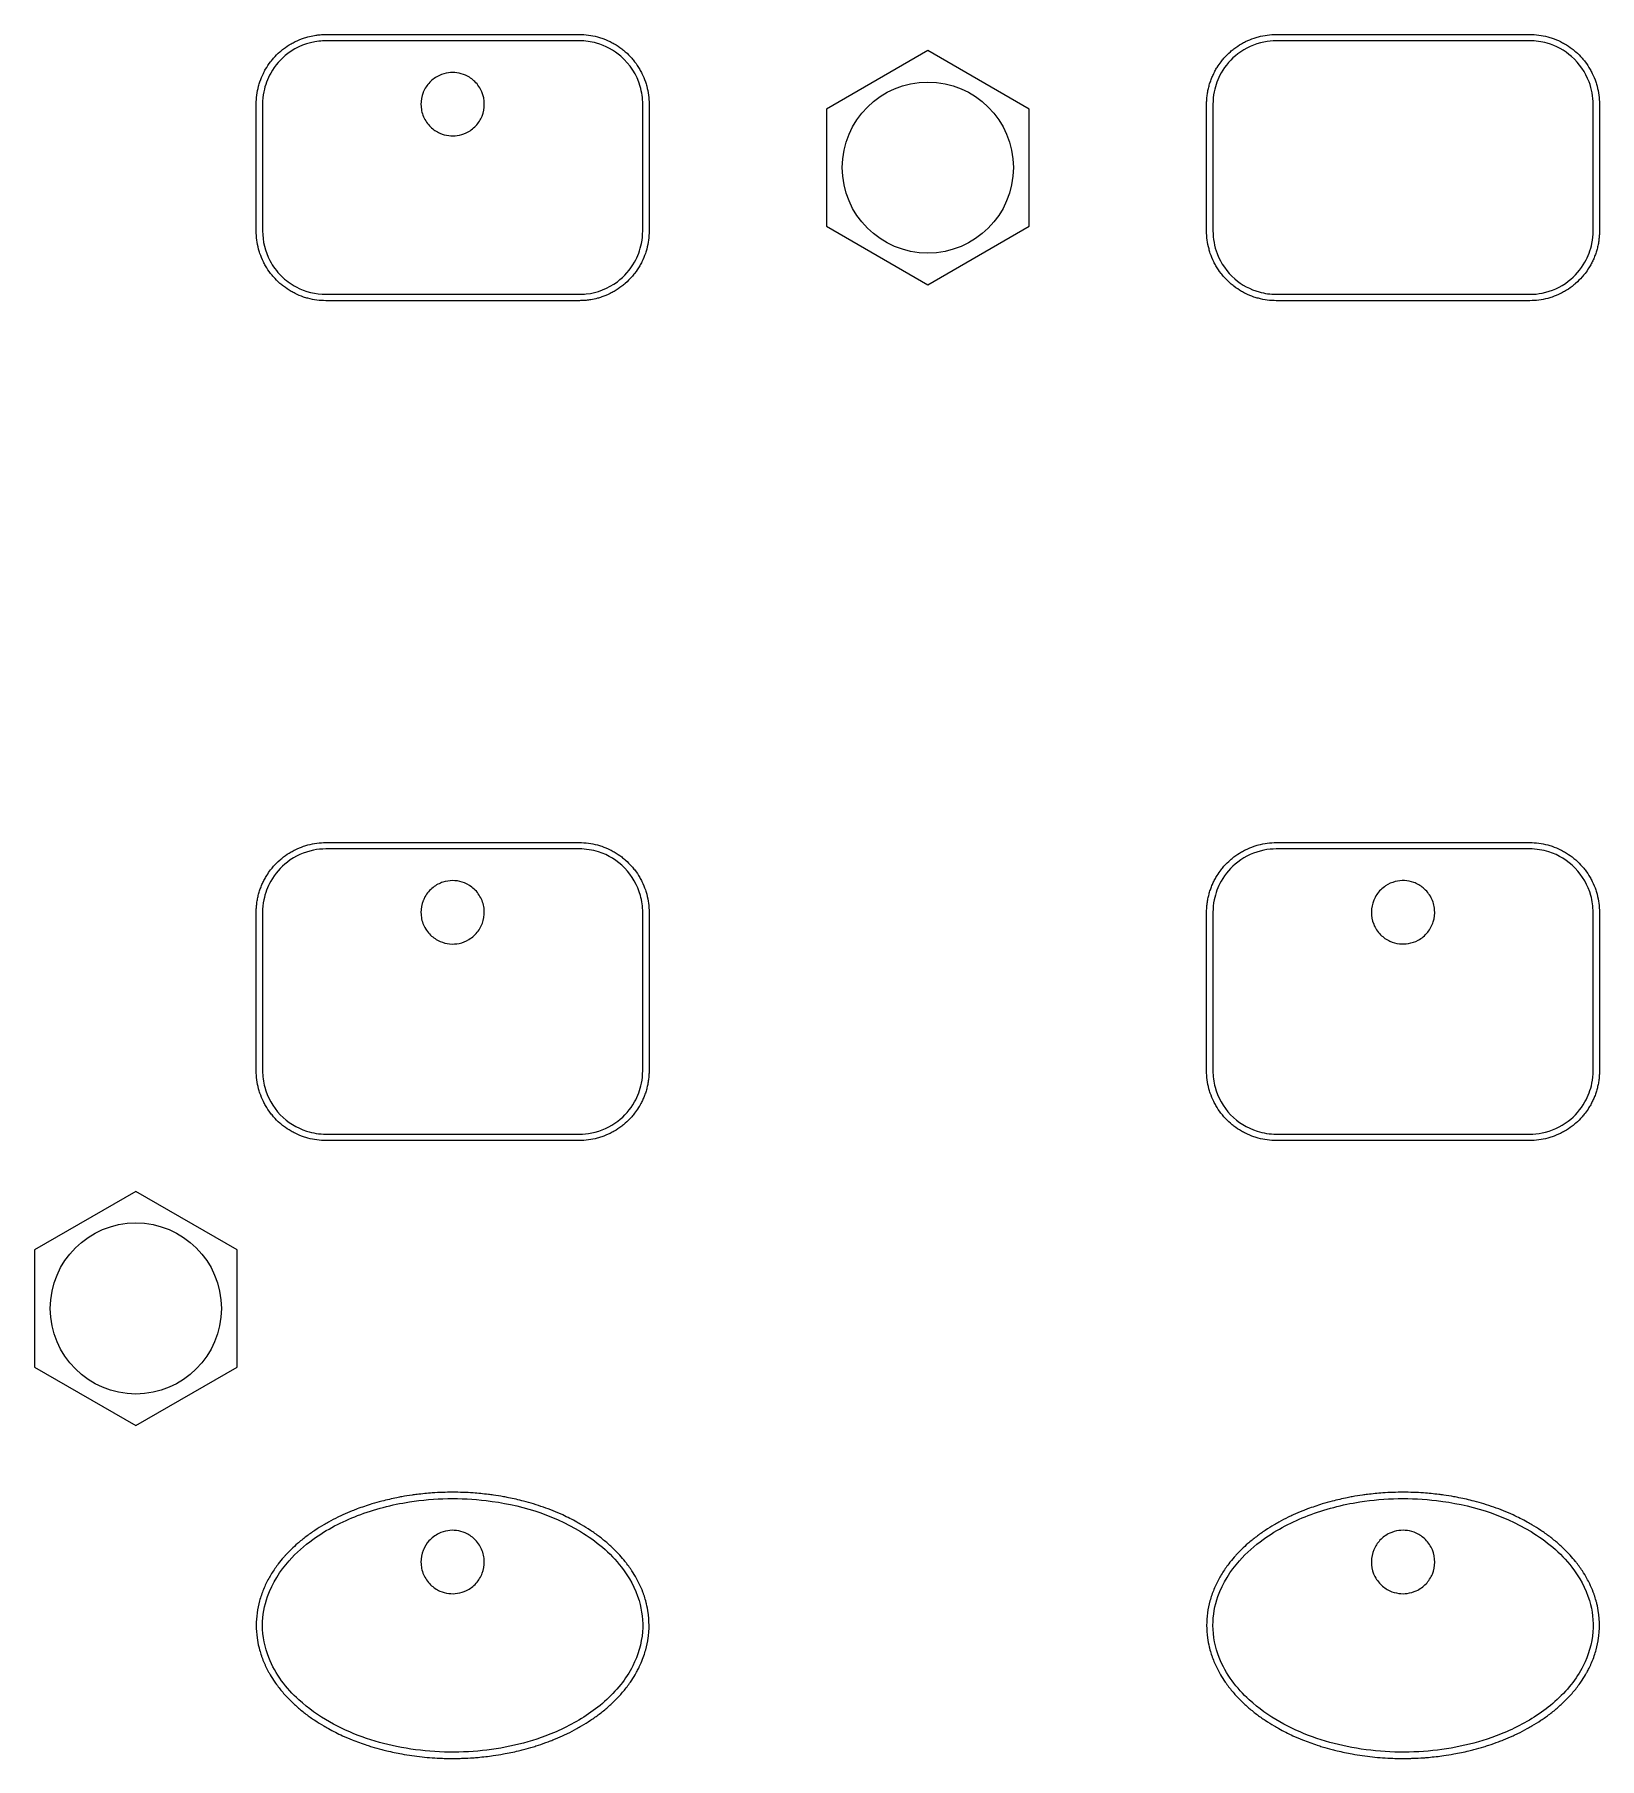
# Model space of a CAD drawing. Header units: millimetres. Extents: x 20 to 1660, y 4 to 1168.
# Drawn here: x 549.2 to 598.6, y 538.2 to 592.6 of the extents above; entities that cross this region are included whole.
import ezdxf

# ---------------------------------------------------------------- set-up
doc = ezdxf.new("R2010")
doc.units = ezdxf.units.MM
doc.header["$LTSCALE"] = 4
doc.layers.add('Visible Edges(A H Standard)', color=7, linetype='Continuous', lineweight=18)

msp = doc.modelspace()

# ---------------------------------------------------------------- linework, layer by layer
at = {"layer": 'Visible Edges(A H Standard)'}
for p, q in [((558.376, 592.555), (566.376, 592.555)), ((588.376, 592.555), (596.376, 592.555)), ((577.376, 592.05), (574.176, 590.202)), ((580.576, 590.202), (577.376, 592.05)), ((556.176, 586.355), (556.176, 590.355)), ((568.576, 590.355), (568.576, 586.355)), ((586.176, 586.355), (586.176, 590.355)), ((598.576, 590.355), (598.576, 586.355)), ((574.176, 590.202), (574.176, 586.507)), ((580.576, 586.507), (580.576, 590.202)), ((574.176, 586.507), (577.376, 584.659)), ((577.376, 584.659), (580.576, 586.507)), ((566.376, 584.155), (558.376, 584.155)), ((596.376, 584.155), (588.376, 584.155)), ((558.376, 567.055), (566.376, 567.055)), ((588.376, 567.055), (596.376, 567.055)), ((556.176, 559.855), (556.176, 564.855)), ((568.576, 564.855), (568.576, 559.855)), ((586.176, 559.855), (586.176, 564.855)), ((598.576, 564.855), (598.576, 559.855)), ((566.376, 557.655), (558.376, 557.655)), ((596.376, 557.655), (588.376, 557.655)), ((552.376, 556.05), (549.176, 554.202)), ((555.576, 554.202), (552.376, 556.05)), ((549.176, 554.202), (549.176, 550.507)), ((555.576, 550.507), (555.576, 554.202)), ((549.176, 550.507), (552.376, 548.659)), ((552.376, 548.659), (555.576, 550.507))]:
    msp.add_line(p, q, dxfattribs=at)
for centre in [(577.376, 588.355), (552.376, 552.355)]:
    msp.add_circle(centre, 2.7, dxfattribs=at)
for points, knots in [([(556.176, 590.355), (556.176, 590.45), (556.189, 590.642), (556.236, 590.878), (556.306, 591.108), (556.379, 591.286), (556.492, 591.498), (556.6, 591.658), (556.752, 591.844), (556.888, 591.98), (557.074, 592.132), (557.235, 592.239), (557.446, 592.352), (557.624, 592.425), (557.83, 592.488), (557.971, 592.519), (558.114, 592.54), (558.233, 592.551), (558.328, 592.555), (558.376, 592.555)], [0, 0, 0, 0, 0.0196559, 0.0393117, 0.0491396, 0.0687955, 0.0786234, 0.0982793, 0.1081072, 0.1277631, 0.137591, 0.1572469, 0.1670748, 0.1867306, 0.1965586, 0.2113005, 0.2162144, 0.2260424, 0.2358703, 0.2358703, 0.2358703, 0.2358703]), ([(566.376, 592.555), (566.472, 592.555), (566.664, 592.542), (566.899, 592.495), (567.129, 592.426), (567.307, 592.352), (567.518, 592.239), (567.678, 592.132), (567.865, 591.98), (568.001, 591.843), (568.153, 591.657), (568.26, 591.497), (568.373, 591.286), (568.447, 591.108), (568.517, 590.878), (568.564, 590.642), (568.576, 590.45), (568.576, 590.355)], [0, 0, 0, 0, 0.019656, 0.0393121, 0.0491401, 0.0687962, 0.0786242, 0.0982802, 0.1081083, 0.1277643, 0.1375923, 0.1572484, 0.1670764, 0.1867325, 0.1965605, 0.2162165, 0.2358726, 0.2358726, 0.2358726, 0.2358726]), ([(586.176, 590.355), (586.176, 590.402), (586.179, 590.498), (586.191, 590.618), (586.209, 590.737), (586.228, 590.832), (586.257, 590.948), (586.285, 591.04), (586.325, 591.153), (586.362, 591.242), (586.414, 591.35), (586.459, 591.435), (586.534, 591.559), (586.616, 591.678), (586.753, 591.845), (586.89, 591.981), (587.076, 592.134), (587.237, 592.241), (587.449, 592.353), (587.626, 592.426), (587.855, 592.496), (588.09, 592.542), (588.281, 592.555), (588.376, 592.555)], [0, 0, 0, 0, 0.009779, 0.0195581, 0.0244476, 0.0342266, 0.0391161, 0.0488951, 0.0537847, 0.0635637, 0.0684532, 0.0782322, 0.0831217, 0.0977903, 0.1075693, 0.1271274, 0.1369064, 0.1564645, 0.1662435, 0.1858015, 0.1955806, 0.2151386, 0.2346967, 0.2346967, 0.2346967, 0.2346967]), ([(596.376, 592.555), (596.472, 592.555), (596.663, 592.542), (596.899, 592.495), (597.128, 592.426), (597.305, 592.353), (597.517, 592.24), (597.677, 592.133), (597.864, 591.98), (598.001, 591.843), (598.153, 591.657), (598.26, 591.497), (598.374, 591.285), (598.448, 591.107), (598.517, 590.877), (598.564, 590.641), (598.576, 590.45), (598.576, 590.355)], [0, 0, 0, 0, 0.0195698, 0.0391395, 0.0489244, 0.0684941, 0.078279, 0.0978488, 0.1076336, 0.1272034, 0.1369883, 0.156558, 0.1663429, 0.1859126, 0.1956975, 0.2152673, 0.234837, 0.234837, 0.234837, 0.234837]), ([(558.376, 592.355), (558.303, 592.355), (558.23, 592.35), (557.803, 592.303), (557.46, 592.168), (556.955, 591.788), (556.77, 591.577), (556.531, 591.155), (556.457, 590.954), (556.389, 590.618), (556.376, 590.486), (556.376, 590.355)], [-0.2358703, -0.2358703, -0.2358703, -0.2358703, -0.2193282, -0.2193282, -0.1390108, -0.1390108, -0.0772282, -0.0772282, -0.0297032, -0.0297032, 0, 0, 0, 0]), ([(566.376, 592.355), (565.046, 592.355), (563.711, 592.355), (561.041, 592.355), (559.706, 592.355), (558.376, 592.355)], [-0.8010119, -0.8010119, -0.8010119, -0.8010119, -0.4005059, -0.4005059, 0, 0, 0, 0]), ([(568.376, 590.355), (568.376, 590.544), (568.349, 590.733), (568.19, 591.281), (567.975, 591.615), (567.465, 592.058), (567.201, 592.2), (566.742, 592.329), (566.559, 592.355), (566.376, 592.355)], [-0.2358726, -0.2358726, -0.2358726, -0.2358726, -0.1932254, -0.1932254, -0.1073474, -0.1073474, -0.0412875, -0.0412875, 0, 0, 0, 0]), ([(588.376, 592.355), (588.246, 592.355), (588.114, 592.342), (587.689, 592.257), (587.404, 592.129), (586.948, 591.78), (586.768, 591.574), (586.531, 591.155), (586.457, 590.956), (586.389, 590.618), (586.376, 590.486), (586.376, 590.355)], [0, 0, 0, 0, 0.029538, 0.029538, 0.0977441, 0.0977441, 0.1578381, 0.1578381, 0.2051357, 0.2051357, 0.2346967, 0.2346967, 0.2346967, 0.2346967]), ([(596.376, 592.355), (595.048, 592.355), (593.712, 592.355), (591.04, 592.355), (589.705, 592.355), (588.376, 592.355)], [0, 0, 0, 0, 0.4, 0.4, 0.8, 0.8, 0.8, 0.8]), ([(598.376, 590.355), (598.376, 590.592), (598.333, 590.832), (598.135, 591.362), (597.943, 591.64), (597.473, 592.053), (597.206, 592.198), (596.746, 592.329), (596.56, 592.355), (596.376, 592.355)], [0, 0, 0, 0, 0.0536486, 0.0536486, 0.1269604, 0.1269604, 0.193346, 0.193346, 0.234837, 0.234837, 0.234837, 0.234837]), ([(561.451, 590.733), (561.498, 590.849), (561.567, 590.955), (561.741, 591.137), (561.845, 591.211), (562.05, 591.305), (562.145, 591.332), (562.33, 591.357), (562.419, 591.358), (562.603, 591.333), (562.697, 591.307), (562.894, 591.218), (562.994, 591.15), (563.173, 590.973), (563.248, 590.862), (563.35, 590.618), (563.377, 590.486), (563.376, 590.226), (563.352, 590.1), (563.258, 589.867), (563.192, 589.762), (563.02, 589.579), (562.916, 589.503), (562.711, 589.407), (562.616, 589.379), (562.43, 589.352), (562.34, 589.351), (562.156, 589.374), (562.063, 589.4), (561.865, 589.487), (561.765, 589.554), (561.585, 589.729), (561.509, 589.839), (561.405, 590.083), (561.377, 590.214), (561.375, 590.475), (561.399, 590.602), (561.446, 590.721), (561.447, 590.725), (561.449, 590.729), (561.451, 590.733)], [-0.6294002, -0.6294002, -0.6294002, -0.6294002, -0.5917624, -0.5917624, -0.5536611, -0.5536611, -0.5241306, -0.5241306, -0.4975702, -0.4975702, -0.4684892, -0.4684892, -0.4325359, -0.4325359, -0.392783, -0.392783, -0.3528593, -0.3528593, -0.3145721, -0.3145721, -0.2775571, -0.2775571, -0.2392065, -0.2392065, -0.2095916, -0.2095916, -0.1827281, -0.1827281, -0.1539242, -0.1539242, -0.1180626, -0.1180626, -0.0783657, -0.0783657, -0.0383963, -0.0383963, 0, 0, 0, 0.0013133, 0.0013133, 0.0013133, 0.0013133]), ([(556.376, 590.355), (556.376, 589.689), (556.376, 589.022), (556.376, 587.687), (556.376, 587.02), (556.376, 586.355)], [-0.4002862, -0.4002862, -0.4002862, -0.4002862, -0.2001431, -0.2001431, 0, 0, 0, 0]), ([(568.376, 586.355), (568.376, 587.02), (568.376, 587.687), (568.376, 589.022), (568.376, 589.689), (568.376, 590.355)], [-0.4002862, -0.4002862, -0.4002862, -0.4002862, -0.2001431, -0.2001431, 0, 0, 0, 0]), ([(586.376, 590.355), (586.376, 589.689), (586.376, 589.022), (586.376, 587.687), (586.376, 587.02), (586.376, 586.355)], [0, 0, 0, 0, 0.2, 0.2, 0.4, 0.4, 0.4, 0.4]), ([(598.376, 586.355), (598.376, 587.02), (598.376, 587.687), (598.376, 589.022), (598.376, 589.689), (598.376, 590.355)], [0, 0, 0, 0, 0.2, 0.2, 0.4, 0.4, 0.4, 0.4]), ([(558.376, 584.155), (558.28, 584.155), (558.089, 584.167), (557.854, 584.214), (557.624, 584.283), (557.446, 584.357), (557.234, 584.47), (557.074, 584.577), (556.888, 584.729), (556.752, 584.865), (556.599, 585.051), (556.492, 585.211), (556.379, 585.423), (556.306, 585.601), (556.236, 585.831), (556.189, 586.067), (556.176, 586.258), (556.176, 586.355)], [0, 0, 0, 0, 0.019656, 0.0393121, 0.0491401, 0.0687961, 0.0786242, 0.0982802, 0.1081082, 0.1277643, 0.1375923, 0.1572483, 0.1670764, 0.1867324, 0.1965604, 0.2162165, 0.2358725, 0.2358725, 0.2358725, 0.2358725]), ([(556.376, 586.355), (556.376, 586.03), (556.457, 585.705), (556.702, 585.242), (556.822, 585.08), (556.963, 584.94), (557.103, 584.799), (557.265, 584.68), (557.728, 584.435), (558.052, 584.355), (558.376, 584.355)], [-0.2358725, -0.2358725, -0.2358725, -0.2358725, -0.1626709, -0.1626709, -0.1179363, -0.1179363, -0.1179363, -0.0732016, -0.0732016, 0, 0, 0, 0]), ([(566.376, 584.355), (566.448, 584.355), (566.52, 584.358), (566.945, 584.404), (567.289, 584.54), (567.796, 584.919), (567.981, 585.13), (568.221, 585.553), (568.296, 585.754), (568.363, 586.091), (568.376, 586.223), (568.376, 586.355)], [-0.2358704, -0.2358704, -0.2358704, -0.2358704, -0.2197078, -0.2197078, -0.1392514, -0.1392514, -0.0773619, -0.0773619, -0.0297546, -0.0297546, 0, 0, 0, 0]), ([(568.576, 586.355), (568.576, 586.259), (568.564, 586.067), (568.517, 585.831), (568.447, 585.601), (568.374, 585.423), (568.26, 585.211), (568.153, 585.051), (568.001, 584.866), (567.865, 584.729), (567.679, 584.577), (567.518, 584.47), (567.306, 584.357), (567.129, 584.284), (566.922, 584.221), (566.782, 584.191), (566.639, 584.169), (566.52, 584.158), (566.424, 584.155), (566.376, 584.155)], [0, 0, 0, 0, 0.0196559, 0.0393117, 0.0491397, 0.0687955, 0.0786235, 0.0982793, 0.1081073, 0.1277631, 0.1375911, 0.1572469, 0.1670749, 0.1867307, 0.1965587, 0.2113006, 0.2162145, 0.2260425, 0.2358704, 0.2358704, 0.2358704, 0.2358704]), ([(588.376, 584.155), (588.281, 584.155), (588.089, 584.167), (587.854, 584.214), (587.625, 584.283), (587.448, 584.356), (587.236, 584.469), (587.075, 584.576), (586.888, 584.729), (586.752, 584.866), (586.599, 585.052), (586.492, 585.212), (586.379, 585.424), (586.305, 585.602), (586.236, 585.832), (586.189, 586.068), (586.176, 586.259), (586.176, 586.355)], [0, 0, 0, 0, 0.0195701, 0.0391401, 0.0489251, 0.0684952, 0.0782802, 0.0978503, 0.1076353, 0.1272054, 0.1369904, 0.1565605, 0.1663455, 0.1859156, 0.1957006, 0.2152706, 0.2348407, 0.2348407, 0.2348407, 0.2348407]), ([(586.376, 586.355), (586.376, 586.112), (586.421, 585.867), (586.625, 585.335), (586.818, 585.059), (587.288, 584.651), (587.553, 584.509), (588.01, 584.38), (588.194, 584.355), (588.376, 584.355)], [0, 0, 0, 0, 0.0547422, 0.0547422, 0.1278157, 0.1278157, 0.1936772, 0.1936772, 0.2348407, 0.2348407, 0.2348407, 0.2348407]), ([(596.376, 584.355), (596.508, 584.355), (596.641, 584.368), (597.067, 584.453), (597.351, 584.582), (597.806, 584.93), (597.986, 585.137), (598.222, 585.555), (598.296, 585.754), (598.363, 586.091), (598.376, 586.224), (598.376, 586.355)], [0, 0, 0, 0, 0.0298372, 0.0298372, 0.097905, 0.097905, 0.1579623, 0.1579623, 0.2051791, 0.2051791, 0.2346897, 0.2346897, 0.2346897, 0.2346897]), ([(598.576, 586.355), (598.576, 586.307), (598.573, 586.211), (598.561, 586.091), (598.544, 585.972), (598.525, 585.877), (598.496, 585.761), (598.468, 585.669), (598.427, 585.556), (598.391, 585.467), (598.339, 585.359), (598.294, 585.274), (598.219, 585.15), (598.137, 585.031), (597.999, 584.864), (597.863, 584.728), (597.677, 584.575), (597.516, 584.468), (597.304, 584.356), (597.126, 584.283), (596.897, 584.213), (596.663, 584.167), (596.472, 584.155), (596.376, 584.155)], [0, 0, 0, 0, 0.0097787, 0.0195575, 0.0244468, 0.0342256, 0.0391149, 0.0488937, 0.0537831, 0.0635618, 0.0684512, 0.0782299, 0.0831193, 0.0977874, 0.1075661, 0.1271236, 0.1369023, 0.1564598, 0.1662385, 0.185796, 0.1955747, 0.2151322, 0.2346897, 0.2346897, 0.2346897, 0.2346897]), ([(558.376, 584.355), (559.706, 584.355), (561.041, 584.355), (563.711, 584.355), (565.046, 584.355), (566.376, 584.355)], [-0.8010119, -0.8010119, -0.8010119, -0.8010119, -0.4005059, -0.4005059, 0, 0, 0, 0]), ([(588.376, 584.355), (589.041, 584.355), (589.707, 584.355), (591.04, 584.355), (591.708, 584.355), (592.376, 584.355), (593.044, 584.355), (593.712, 584.355), (595.046, 584.355), (595.712, 584.355), (596.376, 584.355)], [0, 0, 0, 0, 0.2, 0.2, 0.4, 0.4, 0.4, 0.6, 0.6, 0.8, 0.8, 0.8, 0.8]), ([(556.176, 564.855), (556.176, 564.902), (556.179, 564.998), (556.191, 565.117), (556.209, 565.236), (556.228, 565.331), (556.257, 565.448), (556.285, 565.54), (556.325, 565.652), (556.362, 565.741), (556.413, 565.85), (556.459, 565.935), (556.533, 566.059), (556.615, 566.177), (556.753, 566.344), (556.889, 566.481), (557.076, 566.633), (557.236, 566.74), (557.449, 566.853), (557.626, 566.926), (557.855, 566.996), (558.09, 567.042), (558.281, 567.055), (558.376, 567.055)], [-0.234733, -0.234733, -0.234733, -0.234733, -0.2249525, -0.2151719, -0.2102817, -0.2005011, -0.1956109, -0.1858303, -0.18094, -0.1711595, -0.1662692, -0.1564887, -0.1515984, -0.1369276, -0.1271471, -0.107586, -0.0978054, -0.0782443, -0.0684638, -0.0489027, -0.0391222, -0.0195611, 0, 0, 0, 0]), ([(566.376, 567.055), (566.472, 567.055), (566.663, 567.042), (566.899, 566.995), (567.129, 566.926), (567.306, 566.852), (567.518, 566.739), (567.678, 566.632), (567.865, 566.48), (568.002, 566.342), (568.155, 566.156), (568.261, 565.995), (568.374, 565.783), (568.448, 565.606), (568.517, 565.377), (568.564, 565.141), (568.576, 564.95), (568.576, 564.855)], [-0.2348707, -0.2348707, -0.2348707, -0.2348707, -0.2152981, -0.1957255, -0.1859393, -0.1663667, -0.1565804, -0.1370079, -0.1272216, -0.1076491, -0.0978628, -0.0782902, -0.0685039, -0.0489314, -0.0391451, -0.0195726, 0, 0, 0, 0]), ([(586.176, 564.855), (586.176, 564.902), (586.179, 564.998), (586.191, 565.117), (586.209, 565.236), (586.228, 565.331), (586.257, 565.448), (586.285, 565.54), (586.325, 565.652), (586.362, 565.741), (586.413, 565.85), (586.459, 565.935), (586.533, 566.059), (586.615, 566.177), (586.753, 566.344), (586.889, 566.481), (587.076, 566.633), (587.236, 566.74), (587.449, 566.853), (587.626, 566.926), (587.855, 566.996), (588.09, 567.042), (588.281, 567.055), (588.376, 567.055)], [-0.234733, -0.234733, -0.234733, -0.234733, -0.2249525, -0.2151719, -0.2102817, -0.2005011, -0.1956109, -0.1858303, -0.18094, -0.1711595, -0.1662692, -0.1564887, -0.1515984, -0.1369276, -0.1271471, -0.107586, -0.0978054, -0.0782443, -0.0684638, -0.0489027, -0.0391222, -0.0195611, 0, 0, 0, 0]), ([(596.376, 567.055), (596.472, 567.055), (596.663, 567.042), (596.899, 566.995), (597.129, 566.926), (597.306, 566.852), (597.518, 566.739), (597.678, 566.632), (597.865, 566.48), (598.002, 566.342), (598.155, 566.156), (598.261, 565.995), (598.374, 565.783), (598.448, 565.606), (598.517, 565.377), (598.564, 565.141), (598.576, 564.95), (598.576, 564.855)], [-0.2348707, -0.2348707, -0.2348707, -0.2348707, -0.2152981, -0.1957255, -0.1859393, -0.1663667, -0.1565804, -0.1370079, -0.1272216, -0.1076491, -0.0978628, -0.0782902, -0.0685039, -0.0489314, -0.0391451, -0.0195726, 0, 0, 0, 0]), ([(558.376, 566.855), (558.244, 566.855), (558.111, 566.841), (557.685, 566.755), (557.401, 566.627), (556.946, 566.278), (556.766, 566.071), (556.53, 565.653), (556.457, 565.454), (556.389, 565.117), (556.376, 564.985), (556.376, 564.855)], [0, 0, 0, 0, 0.0299312, 0.0299312, 0.0979298, 0.0979298, 0.1580428, 0.1580428, 0.2052368, 0.2052368, 0.234733, 0.234733, 0.234733, 0.234733]), ([(566.376, 566.855), (565.048, 566.855), (563.712, 566.855), (561.04, 566.855), (559.705, 566.855), (558.376, 566.855)], [0, 0, 0, 0, 0.4, 0.4, 0.8, 0.8, 0.8, 0.8]), ([(568.376, 564.855), (568.376, 565.033), (568.352, 565.213), (568.216, 565.708), (568.044, 566.01), (567.577, 566.487), (567.289, 566.664), (566.785, 566.823), (566.579, 566.855), (566.376, 566.855)], [0, 0, 0, 0, 0.0402989, 0.0402989, 0.1156852, 0.1156852, 0.1890301, 0.1890301, 0.2348707, 0.2348707, 0.2348707, 0.2348707]), ([(588.376, 566.855), (588.244, 566.855), (588.111, 566.841), (587.685, 566.755), (587.401, 566.627), (586.946, 566.278), (586.766, 566.071), (586.53, 565.653), (586.457, 565.454), (586.389, 565.117), (586.376, 564.985), (586.376, 564.855)], [0, 0, 0, 0, 0.0299312, 0.0299312, 0.0979298, 0.0979298, 0.1580428, 0.1580428, 0.2052368, 0.2052368, 0.234733, 0.234733, 0.234733, 0.234733]), ([(596.376, 566.855), (595.048, 566.855), (593.712, 566.855), (591.04, 566.855), (589.705, 566.855), (588.376, 566.855)], [0, 0, 0, 0, 0.4, 0.4, 0.8, 0.8, 0.8, 0.8]), ([(598.376, 564.855), (598.376, 565.033), (598.352, 565.213), (598.216, 565.708), (598.044, 566.01), (597.577, 566.487), (597.289, 566.664), (596.785, 566.823), (596.579, 566.855), (596.376, 566.855)], [0, 0, 0, 0, 0.0402989, 0.0402989, 0.1156852, 0.1156852, 0.1890301, 0.1890301, 0.2348707, 0.2348707, 0.2348707, 0.2348707]), ([(561.453, 565.238), (561.467, 565.273), (561.484, 565.307), (561.567, 565.457), (561.655, 565.56), (561.853, 565.715), (561.959, 565.771), (562.169, 565.838), (562.271, 565.854), (562.476, 565.855), (562.577, 565.84), (562.784, 565.775), (562.887, 565.722), (563.085, 565.573), (563.173, 565.473), (563.307, 565.244), (563.35, 565.117), (563.385, 564.857), (563.377, 564.726), (563.312, 564.479), (563.257, 564.364), (563.104, 564.156), (563.005, 564.065), (562.795, 563.94), (562.691, 563.899), (562.483, 563.855), (562.382, 563.849), (562.177, 563.869), (562.075, 563.895), (561.868, 563.985), (561.767, 564.053), (561.586, 564.228), (561.51, 564.338), (561.405, 564.582), (561.377, 564.713), (561.375, 564.975), (561.399, 565.103), (561.446, 565.222), (561.448, 565.227), (561.451, 565.232), (561.453, 565.238)], [-0.6295153, -0.6295153, -0.6295153, -0.6295153, -0.6180081, -0.6180081, -0.5778644, -0.5778644, -0.5423324, -0.5423324, -0.5115161, -0.5115161, -0.481014, -0.481014, -0.4464026, -0.4464026, -0.4066056, -0.4066056, -0.3666326, -0.3666326, -0.3275911, -0.3275911, -0.2897114, -0.2897114, -0.2498491, -0.2498491, -0.2164368, -0.2164368, -0.1861647, -0.1861647, -0.1546435, -0.1546435, -0.118512, -0.118512, -0.0787166, -0.0787166, -0.0387374, -0.0387374, 0, 0, 0, 0.0016473, 0.0016473, 0.0016473, 0.0016473]), ([(591.453, 565.238), (591.478, 565.299), (591.509, 565.357), (591.62, 565.522), (591.716, 565.617), (591.921, 565.752), (592.024, 565.797), (592.227, 565.848), (592.325, 565.858), (592.522, 565.849), (592.621, 565.829), (592.824, 565.756), (592.927, 565.698), (593.118, 565.538), (593.202, 565.434), (593.325, 565.198), (593.362, 565.068), (593.383, 564.806), (593.369, 564.677), (593.292, 564.434), (593.233, 564.323), (593.07, 564.122), (592.967, 564.037), (592.756, 563.923), (592.654, 563.888), (592.453, 563.853), (592.356, 563.85), (592.157, 563.873), (592.058, 563.901), (591.853, 563.994), (591.753, 564.063), (591.574, 564.243), (591.5, 564.354), (591.4, 564.6), (591.375, 564.731), (591.378, 564.992), (591.404, 565.119), (591.453, 565.238)], [-0.6311293, -0.6311293, -0.6311293, -0.6311293, -0.6112333, -0.6112333, -0.5711967, -0.5711967, -0.5376216, -0.5376216, -0.5082345, -0.5082345, -0.4783685, -0.4783685, -0.443216, -0.443216, -0.4034145, -0.4034145, -0.3631366, -0.3631366, -0.3243267, -0.3243267, -0.2867278, -0.2867278, -0.2467256, -0.2467256, -0.2147038, -0.2147038, -0.1855757, -0.1855757, -0.1547016, -0.1547016, -0.1183341, -0.1183341, -0.0785457, -0.0785457, -0.0385959, -0.0385959, 0, 0, 0, 0]), ([(556.376, 564.855), (556.376, 564.439), (556.376, 564.023), (556.376, 563.189), (556.376, 562.772), (556.376, 562.355), (556.376, 561.937), (556.376, 561.52), (556.376, 560.686), (556.376, 560.27), (556.376, 559.855)], [0, 0, 0, 0, 0.125, 0.125, 0.25, 0.25, 0.25, 0.375, 0.375, 0.5, 0.5, 0.5, 0.5]), ([(568.376, 559.855), (568.376, 560.685), (568.376, 561.52), (568.376, 563.189), (568.376, 564.024), (568.376, 564.855)], [0, 0, 0, 0, 0.25, 0.25, 0.5, 0.5, 0.5, 0.5]), ([(586.376, 564.855), (586.376, 564.439), (586.376, 564.023), (586.376, 563.189), (586.376, 562.772), (586.376, 562.355), (586.376, 561.937), (586.376, 561.52), (586.376, 560.686), (586.376, 560.27), (586.376, 559.855)], [0, 0, 0, 0, 0.125, 0.125, 0.25, 0.25, 0.25, 0.375, 0.375, 0.5, 0.5, 0.5, 0.5]), ([(598.376, 559.855), (598.376, 560.685), (598.376, 561.52), (598.376, 563.189), (598.376, 564.024), (598.376, 564.855)], [0, 0, 0, 0, 0.25, 0.25, 0.5, 0.5, 0.5, 0.5]), ([(558.376, 557.655), (558.281, 557.655), (558.089, 557.667), (557.853, 557.714), (557.624, 557.783), (557.447, 557.857), (557.235, 557.97), (557.075, 558.077), (556.888, 558.229), (556.751, 558.367), (556.598, 558.553), (556.491, 558.714), (556.378, 558.926), (556.305, 559.103), (556.235, 559.332), (556.189, 559.568), (556.176, 559.759), (556.176, 559.855)], [-0.2348591, -0.2348591, -0.2348591, -0.2348591, -0.2152875, -0.195716, -0.1859302, -0.1663586, -0.1565728, -0.1370012, -0.1272154, -0.1076438, -0.097858, -0.0782864, -0.0685006, -0.048929, -0.0391432, -0.0195716, 0, 0, 0, 0]), ([(556.376, 559.855), (556.376, 559.682), (556.399, 559.508), (556.529, 559.017), (556.699, 558.713), (557.164, 558.229), (557.455, 558.049), (557.964, 557.887), (558.171, 557.855), (558.376, 557.855)], [0, 0, 0, 0, 0.038911, 0.038911, 0.1144705, 0.1144705, 0.1885558, 0.1885558, 0.2348591, 0.2348591, 0.2348591, 0.2348591]), ([(566.376, 557.855), (566.507, 557.855), (566.638, 557.867), (567.063, 557.952), (567.348, 558.08), (567.805, 558.429), (567.985, 558.635), (568.222, 559.054), (568.296, 559.254), (568.363, 559.591), (568.376, 559.724), (568.376, 559.855)], [0, 0, 0, 0, 0.0294901, 0.0294901, 0.0976868, 0.0976868, 0.1578544, 0.1578544, 0.2051704, 0.2051704, 0.2347429, 0.2347429, 0.2347429, 0.2347429]), ([(568.576, 559.855), (568.576, 559.807), (568.573, 559.711), (568.562, 559.592), (568.544, 559.473), (568.525, 559.378), (568.496, 559.261), (568.468, 559.169), (568.428, 559.057), (568.391, 558.968), (568.339, 558.859), (568.294, 558.774), (568.22, 558.65), (568.137, 558.532), (568, 558.365), (567.864, 558.228), (567.677, 558.076), (567.516, 557.969), (567.304, 557.856), (567.127, 557.783), (566.898, 557.713), (566.663, 557.667), (566.472, 557.655), (566.376, 557.655)], [-0.2347429, -0.2347429, -0.2347429, -0.2347429, -0.224962, -0.215181, -0.2102905, -0.2005096, -0.1956191, -0.1858381, -0.1809477, -0.1711667, -0.1662762, -0.1564953, -0.1516048, -0.1369334, -0.1271524, -0.1075905, -0.0978096, -0.0782476, -0.0684667, -0.0489048, -0.0391238, -0.0195619, 0, 0, 0, 0]), ([(588.376, 557.655), (588.281, 557.655), (588.089, 557.667), (587.853, 557.714), (587.624, 557.783), (587.447, 557.857), (587.235, 557.97), (587.075, 558.077), (586.888, 558.229), (586.751, 558.367), (586.598, 558.553), (586.491, 558.714), (586.378, 558.926), (586.305, 559.103), (586.235, 559.332), (586.189, 559.568), (586.176, 559.759), (586.176, 559.855)], [-0.2348591, -0.2348591, -0.2348591, -0.2348591, -0.2152875, -0.195716, -0.1859302, -0.1663586, -0.1565728, -0.1370012, -0.1272154, -0.1076438, -0.097858, -0.0782864, -0.0685006, -0.048929, -0.0391432, -0.0195716, 0, 0, 0, 0]), ([(586.376, 559.855), (586.376, 559.682), (586.399, 559.508), (586.529, 559.017), (586.699, 558.713), (587.164, 558.229), (587.455, 558.049), (587.964, 557.887), (588.171, 557.855), (588.376, 557.855)], [0, 0, 0, 0, 0.038911, 0.038911, 0.1144705, 0.1144705, 0.1885558, 0.1885558, 0.2348591, 0.2348591, 0.2348591, 0.2348591]), ([(596.376, 557.855), (596.507, 557.855), (596.638, 557.867), (597.063, 557.952), (597.348, 558.08), (597.805, 558.429), (597.985, 558.635), (598.222, 559.054), (598.296, 559.254), (598.363, 559.591), (598.376, 559.724), (598.376, 559.855)], [0, 0, 0, 0, 0.0294901, 0.0294901, 0.0976868, 0.0976868, 0.1578544, 0.1578544, 0.2051704, 0.2051704, 0.2347429, 0.2347429, 0.2347429, 0.2347429]), ([(598.576, 559.855), (598.576, 559.807), (598.573, 559.711), (598.562, 559.592), (598.544, 559.473), (598.525, 559.378), (598.496, 559.261), (598.468, 559.169), (598.428, 559.057), (598.391, 558.968), (598.339, 558.859), (598.294, 558.774), (598.22, 558.65), (598.137, 558.532), (598, 558.365), (597.864, 558.228), (597.677, 558.076), (597.516, 557.969), (597.304, 557.856), (597.127, 557.783), (596.898, 557.713), (596.663, 557.667), (596.472, 557.655), (596.376, 557.655)], [-0.2347429, -0.2347429, -0.2347429, -0.2347429, -0.224962, -0.215181, -0.2102905, -0.2005096, -0.1956191, -0.1858381, -0.1809477, -0.1711667, -0.1662762, -0.1564953, -0.1516048, -0.1369334, -0.1271524, -0.1075905, -0.0978096, -0.0782476, -0.0684667, -0.0489048, -0.0391238, -0.0195619, 0, 0, 0, 0]), ([(558.376, 557.855), (559.705, 557.855), (561.04, 557.855), (563.712, 557.855), (565.048, 557.855), (566.376, 557.855)], [0, 0, 0, 0, 0.4, 0.4, 0.8, 0.8, 0.8, 0.8]), ([(588.376, 557.855), (589.705, 557.855), (591.04, 557.855), (593.712, 557.855), (595.048, 557.855), (596.376, 557.855)], [0, 0, 0, 0, 0.4, 0.4, 0.8, 0.8, 0.8, 0.8]), ([(556.176, 542.355), (556.176, 542.486), (556.195, 542.748), (556.261, 543.068), (556.356, 543.375), (556.453, 543.609), (556.597, 543.887), (556.728, 544.097), (556.889, 544.318), (557.004, 544.458), (557.122, 544.59), (557.203, 544.675), (557.327, 544.799), (557.456, 544.917), (557.655, 545.084), (557.838, 545.223), (558.072, 545.384), (558.263, 545.504), (558.507, 545.642), (558.704, 545.744), (558.955, 545.862), (559.157, 545.948), (559.463, 546.067), (559.774, 546.172), (560.193, 546.29), (560.51, 546.363), (560.828, 546.423), (561.04, 546.457), (561.36, 546.5), (561.681, 546.531), (562.164, 546.557), (562.594, 546.557), (563.077, 546.531), (563.397, 546.5), (563.716, 546.457), (563.929, 546.423), (564.247, 546.363), (564.565, 546.291), (565.036, 546.158), (565.449, 546.014), (565.903, 545.818), (566.2, 545.668), (566.49, 545.503), (566.68, 545.385), (566.914, 545.224), (567.097, 545.086), (567.319, 544.9), (567.489, 544.74), (567.671, 544.548), (567.787, 544.413), (567.898, 544.271), (567.969, 544.174), (568.072, 544.022), (568.168, 543.863), (568.283, 543.641), (568.359, 543.467), (568.424, 543.287), (568.462, 543.164), (568.511, 542.976), (568.547, 542.783), (568.578, 542.489), (568.579, 542.225), (568.545, 541.899), (568.491, 541.643), (568.411, 541.381), (568.353, 541.232), (568.303, 541.116), (568.276, 541.059), (568.235, 540.974), (568.191, 540.892), (568.107, 540.744), (568.008, 540.589), (567.847, 540.367), (567.693, 540.184), (567.49, 539.97), (567.319, 539.81), (567.098, 539.624), (566.916, 539.486), (566.682, 539.326), (566.491, 539.207), (566.247, 539.068), (566.049, 538.965), (565.798, 538.847), (565.595, 538.761), (565.34, 538.662), (565.135, 538.59), (564.876, 538.508), (564.667, 538.449), (564.351, 538.369), (564.033, 538.303), (563.607, 538.234), (563.286, 538.198), (562.966, 538.172), (562.752, 538.161), (562.43, 538.153), (562.107, 538.155), (561.624, 538.181), (561.196, 538.226), (560.717, 538.304), (560.401, 538.37), (560.086, 538.449), (559.876, 538.508), (559.564, 538.606), (559.255, 538.718), (558.849, 538.892), (558.552, 539.041), (558.262, 539.206), (558.071, 539.325), (557.837, 539.486), (557.654, 539.625), (557.433, 539.811), (557.263, 539.97), (557.059, 540.185), (556.905, 540.369), (556.744, 540.59), (556.645, 540.744), (556.553, 540.905), (556.496, 541.016), (556.431, 541.158), (556.382, 541.274), (556.328, 541.425), (556.29, 541.548), (556.242, 541.737), (556.193, 541.993), (556.176, 542.223), (556.176, 542.355)], [-2.72421, -2.72421, -2.72421, -2.72421, -2.695832, -2.667455, -2.653267, -2.624889, -2.610701, -2.582324, -2.568135, -2.546852, -2.539758, -2.525569, -2.518475, -2.497192, -2.483004, -2.454626, -2.440438, -2.412061, -2.397872, -2.369495, -2.355306, -2.326929, -2.31274, -2.270175, -2.241797, -2.199232, -2.185043, -2.156666, -2.142477, -2.099912, -2.071534, -2.01478, -1.986403, -1.943837, -1.929648, -1.901271, -1.887083, -1.844517, -1.81614, -1.759385, -1.731008, -1.688442, -1.674254, -1.645877, -1.631688, -1.603311, -1.589122, -1.560745, -1.546556, -1.525274, -1.518179, -1.503991, -1.496896, -1.475614, -1.461425, -1.440142, -1.433048, -1.418859, -1.411765, -1.390482, -1.376293, -1.347916, -1.333728, -1.30535, -1.291162, -1.273426, -1.269879, -1.262785, -1.259238, -1.248596, -1.241502, -1.220219, -1.20603, -1.177653, -1.163465, -1.135087, -1.120899, -1.092522, -1.078333, -1.049956, -1.035767, -1.00739, -0.993201, -0.964824, -0.950636, -0.922258, -0.90807, -0.879693, -0.865504, -0.822938, -0.794561, -0.751995, -0.737807, -0.70943, -0.695241, -0.652675, -0.624298, -0.567544, -0.539166, -0.496601, -0.482412, -0.454035, -0.439846, -0.397281, -0.368903, -0.326338, -0.312149, -0.283772, -0.269583, -0.241206, -0.227017, -0.19864, -0.184452, -0.156075, -0.141886, -0.120603, -0.113509, -0.09932, -0.092226, -0.078037, -0.070943, -0.056754, -0.04966, -0.028377, 0, 0, 0, 0]), ([(556.376, 542.355), (556.376, 542.006), (556.449, 541.652), (556.782, 540.81), (557.128, 540.366), (557.817, 539.733), (558.147, 539.502), (559.152, 538.931), (559.878, 538.682), (561.402, 538.369), (562.22, 538.32), (563.798, 538.434), (564.576, 538.591), (565.754, 539.031), (566.189, 539.243), (566.995, 539.773), (567.37, 540.092), (567.826, 540.669), (567.955, 540.865), (568.227, 541.402), (568.34, 541.776), (568.394, 542.483), (568.354, 542.824), (568.144, 543.527), (567.944, 543.885), (567.346, 544.656), (566.893, 545.023), (565.499, 545.869), (564.467, 546.168), (562.633, 546.388), (561.812, 546.374), (560.46, 546.164), (559.908, 546.023), (558.884, 545.629), (558.407, 545.385), (557.694, 544.869), (557.439, 544.646), (556.93, 544.073), (556.684, 543.692), (556.434, 542.98), (556.376, 542.666), (556.376, 542.355)], [-2.72421, -2.72421, -2.72421, -2.72421, -2.642809, -2.642809, -2.507561, -2.507561, -2.404437, -2.404437, -2.203154, -2.203154, -1.984682, -1.984682, -1.774298, -1.774298, -1.64842, -1.64842, -1.5235, -1.5235, -1.46648, -1.46648, -1.377759, -1.377759, -1.300756, -1.300756, -1.204073, -1.204073, -1.057675, -1.057675, -0.776399, -0.776399, -0.557559, -0.557559, -0.406331, -0.406331, -0.265677, -0.265677, -0.179719, -0.179719, -0.072553, -0.072553, 0, 0, 0, 0]), ([(586.176, 542.355), (586.176, 542.486), (586.195, 542.748), (586.261, 543.068), (586.356, 543.375), (586.453, 543.609), (586.597, 543.887), (586.728, 544.097), (586.889, 544.318), (587.004, 544.458), (587.122, 544.59), (587.203, 544.675), (587.327, 544.799), (587.456, 544.917), (587.655, 545.084), (587.838, 545.223), (588.072, 545.384), (588.263, 545.504), (588.507, 545.642), (588.704, 545.744), (588.955, 545.862), (589.157, 545.948), (589.463, 546.067), (589.774, 546.172), (590.193, 546.29), (590.51, 546.363), (590.828, 546.423), (591.04, 546.457), (591.36, 546.5), (591.681, 546.531), (592.164, 546.557), (592.594, 546.557), (593.077, 546.531), (593.397, 546.5), (593.716, 546.457), (593.929, 546.423), (594.247, 546.363), (594.565, 546.291), (595.036, 546.158), (595.449, 546.014), (595.903, 545.818), (596.2, 545.668), (596.49, 545.503), (596.68, 545.385), (596.914, 545.224), (597.097, 545.086), (597.319, 544.9), (597.489, 544.74), (597.671, 544.548), (597.787, 544.413), (597.898, 544.271), (597.969, 544.174), (598.072, 544.022), (598.168, 543.863), (598.283, 543.641), (598.359, 543.467), (598.424, 543.287), (598.462, 543.164), (598.511, 542.976), (598.547, 542.783), (598.578, 542.489), (598.579, 542.225), (598.545, 541.899), (598.491, 541.643), (598.411, 541.381), (598.353, 541.232), (598.303, 541.116), (598.276, 541.059), (598.235, 540.974), (598.191, 540.892), (598.107, 540.744), (598.008, 540.589), (597.847, 540.367), (597.693, 540.184), (597.49, 539.97), (597.319, 539.81), (597.098, 539.624), (596.916, 539.486), (596.682, 539.326), (596.491, 539.207), (596.247, 539.068), (596.049, 538.965), (595.798, 538.847), (595.595, 538.761), (595.34, 538.662), (595.135, 538.59), (594.876, 538.508), (594.667, 538.449), (594.351, 538.369), (594.033, 538.303), (593.607, 538.234), (593.286, 538.198), (592.966, 538.172), (592.752, 538.161), (592.43, 538.153), (592.107, 538.155), (591.624, 538.181), (591.196, 538.226), (590.717, 538.304), (590.401, 538.37), (590.086, 538.449), (589.876, 538.508), (589.564, 538.606), (589.255, 538.718), (588.849, 538.892), (588.552, 539.041), (588.262, 539.206), (588.071, 539.325), (587.837, 539.486), (587.654, 539.625), (587.433, 539.811), (587.263, 539.97), (587.059, 540.185), (586.905, 540.369), (586.744, 540.59), (586.645, 540.744), (586.553, 540.905), (586.496, 541.016), (586.431, 541.158), (586.382, 541.274), (586.328, 541.425), (586.29, 541.548), (586.242, 541.737), (586.193, 541.993), (586.176, 542.223), (586.176, 542.355)], [-2.72421, -2.72421, -2.72421, -2.72421, -2.695832, -2.667455, -2.653267, -2.624889, -2.610701, -2.582324, -2.568135, -2.546852, -2.539758, -2.525569, -2.518475, -2.497192, -2.483004, -2.454626, -2.440438, -2.412061, -2.397872, -2.369495, -2.355306, -2.326929, -2.31274, -2.270175, -2.241797, -2.199232, -2.185043, -2.156666, -2.142477, -2.099912, -2.071534, -2.01478, -1.986403, -1.943837, -1.929648, -1.901271, -1.887083, -1.844517, -1.81614, -1.759385, -1.731008, -1.688442, -1.674254, -1.645877, -1.631688, -1.603311, -1.589122, -1.560745, -1.546556, -1.525274, -1.518179, -1.503991, -1.496896, -1.475614, -1.461425, -1.440142, -1.433048, -1.418859, -1.411765, -1.390482, -1.376293, -1.347916, -1.333728, -1.30535, -1.291162, -1.273426, -1.269879, -1.262785, -1.259238, -1.248596, -1.241502, -1.220219, -1.20603, -1.177653, -1.163465, -1.135087, -1.120899, -1.092522, -1.078333, -1.049956, -1.035767, -1.00739, -0.993201, -0.964824, -0.950636, -0.922258, -0.90807, -0.879693, -0.865504, -0.822938, -0.794561, -0.751995, -0.737807, -0.70943, -0.695241, -0.652675, -0.624298, -0.567544, -0.539166, -0.496601, -0.482412, -0.454035, -0.439846, -0.397281, -0.368903, -0.326338, -0.312149, -0.283772, -0.269583, -0.241206, -0.227017, -0.19864, -0.184452, -0.156075, -0.141886, -0.120603, -0.113509, -0.09932, -0.092226, -0.078037, -0.070943, -0.056754, -0.04966, -0.028377, 0, 0, 0, 0]), ([(586.376, 542.355), (586.376, 542.006), (586.449, 541.652), (586.782, 540.81), (587.128, 540.366), (587.817, 539.733), (588.147, 539.502), (589.152, 538.931), (589.878, 538.682), (591.402, 538.369), (592.22, 538.32), (593.798, 538.434), (594.576, 538.591), (595.754, 539.031), (596.189, 539.243), (596.995, 539.773), (597.37, 540.092), (597.826, 540.669), (597.955, 540.865), (598.227, 541.402), (598.34, 541.776), (598.394, 542.483), (598.354, 542.824), (598.144, 543.527), (597.944, 543.885), (597.346, 544.656), (596.893, 545.023), (595.499, 545.869), (594.467, 546.168), (592.633, 546.388), (591.812, 546.374), (590.46, 546.164), (589.908, 546.023), (588.884, 545.629), (588.407, 545.385), (587.694, 544.869), (587.439, 544.646), (586.93, 544.073), (586.684, 543.692), (586.434, 542.98), (586.376, 542.666), (586.376, 542.355)], [-2.72421, -2.72421, -2.72421, -2.72421, -2.642809, -2.642809, -2.507561, -2.507561, -2.404437, -2.404437, -2.203154, -2.203154, -1.984682, -1.984682, -1.774298, -1.774298, -1.64842, -1.64842, -1.5235, -1.5235, -1.46648, -1.46648, -1.377759, -1.377759, -1.300756, -1.300756, -1.204073, -1.204073, -1.057675, -1.057675, -0.776399, -0.776399, -0.557559, -0.557559, -0.406331, -0.406331, -0.265677, -0.265677, -0.179719, -0.179719, -0.072553, -0.072553, 0, 0, 0, 0]), ([(561.454, 544.74), (561.496, 544.842), (561.556, 544.937), (561.716, 545.116), (561.82, 545.196), (562.027, 545.297), (562.124, 545.327), (562.314, 545.357), (562.405, 545.358), (562.591, 545.336), (562.684, 545.311), (562.881, 545.226), (562.98, 545.16), (563.162, 544.988), (563.238, 544.878), (563.345, 544.636), (563.374, 544.504), (563.378, 544.244), (563.356, 544.117), (563.266, 543.882), (563.201, 543.776), (563.032, 543.588), (562.927, 543.51), (562.721, 543.41), (562.625, 543.381), (562.435, 543.352), (562.344, 543.351), (562.158, 543.374), (562.064, 543.4), (561.865, 543.487), (561.765, 543.554), (561.585, 543.729), (561.509, 543.839), (561.405, 544.083), (561.377, 544.215), (561.375, 544.475), (561.399, 544.602), (561.446, 544.721), (561.448, 544.727), (561.451, 544.734), (561.454, 544.74)], [-0.6286172, -0.6286172, -0.6286172, -0.6286172, -0.5953389, -0.5953389, -0.5563268, -0.5563268, -0.5260678, -0.5260678, -0.4988114, -0.4988114, -0.4699398, -0.4699398, -0.4344604, -0.4344604, -0.3947121, -0.3947121, -0.3547193, -0.3547193, -0.3163322, -0.3163322, -0.279204, -0.279204, -0.2404487, -0.2404487, -0.2103515, -0.2103515, -0.1830688, -0.1830688, -0.1539707, -0.1539707, -0.1180901, -0.1180901, -0.0783825, -0.0783825, -0.0384242, -0.0384242, 0, 0, 0, 0.0020862, 0.0020862, 0.0020862, 0.0020862]), ([(591.454, 544.74), (591.5, 544.851), (591.566, 544.952), (591.735, 545.132), (591.839, 545.208), (592.045, 545.303), (592.142, 545.332), (592.33, 545.358), (592.422, 545.358), (592.608, 545.332), (592.702, 545.305), (592.9, 545.215), (592.999, 545.146), (593.178, 544.967), (593.252, 544.856), (593.352, 544.611), (593.377, 544.479), (593.375, 544.219), (593.35, 544.093), (593.255, 543.861), (593.187, 543.757), (593.015, 543.575), (592.911, 543.5), (592.705, 543.405), (592.61, 543.377), (592.421, 543.351), (592.33, 543.351), (592.143, 543.377), (592.048, 543.405), (591.849, 543.496), (591.749, 543.567), (591.571, 543.747), (591.498, 543.859), (591.399, 544.105), (591.375, 544.236), (591.378, 544.497), (591.405, 544.623), (591.454, 544.74)], [-0.6307005, -0.6307005, -0.6307005, -0.6307005, -0.5947047, -0.5947047, -0.5564001, -0.5564001, -0.5264737, -0.5264737, -0.4992387, -0.4992387, -0.47009, -0.47009, -0.4339641, -0.4339641, -0.3942021, -0.3942021, -0.3543173, -0.3543173, -0.3160234, -0.3160234, -0.2789563, -0.2789563, -0.240814, -0.240814, -0.2109957, -0.2109957, -0.1837222, -0.1837222, -0.1543756, -0.1543756, -0.1179329, -0.1179329, -0.0782143, -0.0782143, -0.0383454, -0.0383454, 0, 0, 0, 0])]:
    msp.add_open_spline(points, degree=3, knots=knots, dxfattribs=at)

doc.saveas('drawing.dxf')
